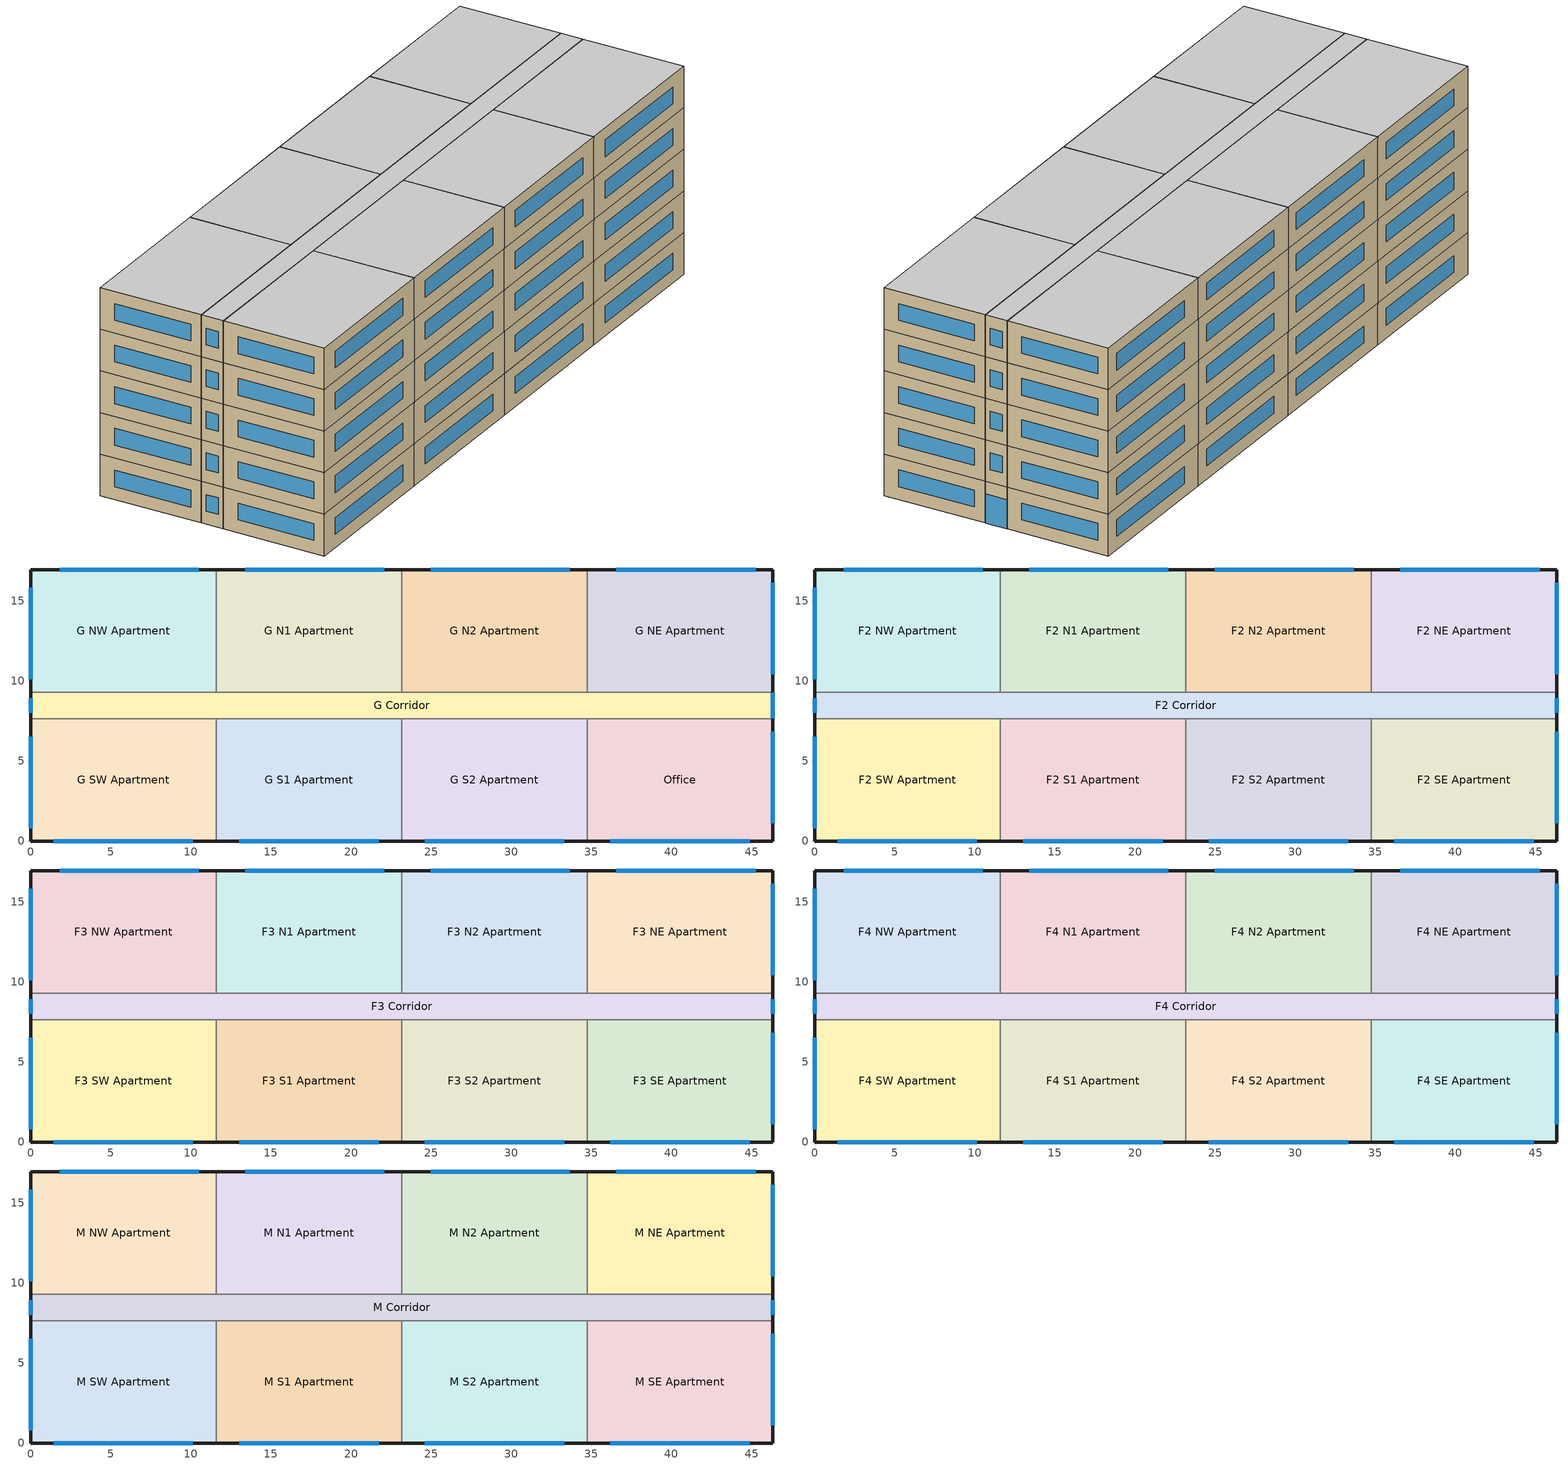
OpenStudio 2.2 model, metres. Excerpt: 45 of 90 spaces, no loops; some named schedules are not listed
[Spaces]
G S1 Apartment
 floor ground: 23.16,7.62 23.16,0 11.58,0 11.58,7.62 z0
 wall outside: 11.58,0 23.16,0 z0:3.05
 wall to G S2 Apartment: 23.16,0 23.16,7.62 z0:3.05
 wall to G Corridor: 23.16,7.62 11.58,7.62 z0:3.05
 wall to G SW Apartment: 11.58,7.62 11.58,0 z0:3.05
 window: 13.03,0 21.72,0 z0.95:2.17
Office
 floor ground: 46.33,7.62 46.33,0 34.75,0 34.75,7.62 z0
 wall outside: 34.75,0 46.33,0 46.33,7.62 z0:3.05
 wall to G S2 Apartment: 34.75,7.62 34.75,0 z0:3.05
 wall to G Corridor: 46.33,7.62 34.75,7.62 z0:3.05
 window: 36.19,0 44.88,0 / 46.33,1.1 46.33,6.81 z0.95:2.17
G S2 Apartment
 floor ground: 34.75,7.62 34.75,0 23.16,0 23.16,7.62 z0
 wall outside: 23.16,0 34.75,0 z0:3.05
 wall to G Corridor: 34.75,7.62 23.16,7.62 z0:3.05
 window: 24.61,0 33.3,0 z0.95:2.17
G Corridor
 floor ground: 46.33,9.3 46.33,7.62 0,7.62 0,9.3 z0
 wall outside: 46.33,7.62 46.33,9.3 / 0,9.3 0,7.62 z0:3.05
 wall to G NW Apartment: 11.58,9.3 0,9.3 z0:3.05
 wall to G NE Apartment: 46.33,9.3 34.75,9.3 z0:3.05
 wall to G N1 Apartment: 23.16,9.3 11.58,9.3 z0:3.05
 wall to G SW Apartment: 0,7.62 11.58,7.62 z0:3.05
 wall to G N2 Apartment: 34.75,9.3 23.16,9.3 z0:3.05
 window: 46.33,7.67 46.33,9.25 z0:2.13; 0,8.91 0,8 z0.95:2.17
G NW Apartment
 floor ground: 11.58,16.92 11.58,9.3 0,9.3 0,16.92 z0
 wall outside: 11.58,16.92 0,16.92 0,9.3 z0:3.05
 wall to G N1 Apartment: 11.58,9.3 11.58,16.92 z0:3.05
 window: 0,15.8 0,10.08 / 10.5,16.92 1.81,16.92 z0.95:2.17
G N1 Apartment
 floor ground: 23.16,16.92 23.16,9.3 11.58,9.3 11.58,16.92 z0
 wall outside: 23.16,16.92 11.58,16.92 z0:3.05
 wall to G N2 Apartment: 23.16,9.3 23.16,16.92 z0:3.05
 window: 22.08,16.92 13.4,16.92 z0.95:2.17
G N2 Apartment
 floor ground: 34.75,16.92 34.75,9.3 23.16,9.3 23.16,16.92 z0
 wall outside: 34.75,16.92 23.16,16.92 z0:3.05
 wall to G NE Apartment: 34.75,9.3 34.75,16.92 z0:3.05
 window: 33.66,16.92 24.98,16.92 z0.95:2.17
G NE Apartment
 floor ground: 46.33,16.92 46.33,9.3 34.75,9.3 34.75,16.92 z0
 wall outside: 46.33,9.3 46.33,16.92 34.75,16.92 z0:3.05
 window: 46.33,10.4 46.33,16.11 / 45.25,16.92 36.56,16.92 z0.95:2.17
G SW Apartment
 floor ground: 11.58,7.62 11.58,0 0,0 0,7.62 z0
 wall outside: 0,7.62 0,0 11.58,0 z0:3.05
 window: 0,6.5 0,0.79 / 1.45,0 10.13,0 z0.95:2.17
F2 N1 Apartment
 floor to G N1 Apartment: 23.16,16.92 23.16,9.3 11.58,9.3 11.58,16.92 z3.05
 wall outside: 23.16,16.92 11.58,16.92 z3.05:6.1
 wall to F2 Corridor: 11.58,9.3 23.16,9.3 z3.05:6.1
 wall to F2 N2 Apartment: 23.16,9.3 23.16,16.92 z3.05:6.1
 wall to F2 NW Apartment: 11.58,16.92 11.58,9.3 z3.05:6.1
 window: 22.08,16.92 13.4,16.92 z4:5.22
F2 Corridor
 floor to G Corridor: 46.33,9.3 46.33,7.62 0,7.62 0,9.3 z3.05
 wall outside: 0,9.3 0,7.62 / 46.33,7.62 46.33,9.3 z3.05:6.1
 wall to F2 SE Apartment: 34.75,7.62 46.33,7.62 z3.05:6.1
 wall to F2 SW Apartment: 0,7.62 11.58,7.62 z3.05:6.1
 wall to F2 N2 Apartment: 34.75,9.3 23.16,9.3 z3.05:6.1
 wall to F2 S1 Apartment: 11.58,7.62 23.16,7.62 z3.05:6.1
 wall to F2 S2 Apartment: 23.16,7.62 34.75,7.62 z3.05:6.1
 wall to F2 NE Apartment: 46.33,9.3 34.75,9.3 z3.05:6.1
 wall to F2 NW Apartment: 11.58,9.3 0,9.3 z3.05:6.1
 window: 0,8.91 0,8 / 46.33,8 46.33,8.91 z4:5.22
F2 S1 Apartment
 floor to G S1 Apartment: 23.16,7.62 23.16,0 11.58,0 11.58,7.62 z3.05
 wall outside: 11.58,0 23.16,0 z3.05:6.1
 wall to F2 S2 Apartment: 23.16,0 23.16,7.62 z3.05:6.1
 wall to F2 SW Apartment: 11.58,7.62 11.58,0 z3.05:6.1
 window: 13.03,0 21.72,0 z4:5.22
F2 NE Apartment
 floor to G NE Apartment: 46.33,16.92 46.33,9.3 34.75,9.3 34.75,16.92 z3.05
 wall outside: 46.33,9.3 46.33,16.92 34.75,16.92 z3.05:6.1
 wall to F2 N2 Apartment: 34.75,16.92 34.75,9.3 z3.05:6.1
 window: 45.25,16.92 36.56,16.92 / 46.33,10.4 46.33,16.11 z4:5.22
F2 SW Apartment
 floor to G SW Apartment: 11.58,7.62 11.58,0 0,0 0,7.62 z3.05
 wall outside: 0,7.62 0,0 11.58,0 z3.05:6.1
 window: 1.45,0 10.13,0 / 0,6.5 0,0.79 z4:5.22
F2 NW Apartment
 floor to G NW Apartment: 11.58,16.92 11.58,9.3 0,9.3 0,16.92 z3.05
 wall outside: 11.58,16.92 0,16.92 0,9.3 z3.05:6.1
 window: 10.5,16.92 1.81,16.92 / 0,15.8 0,10.08 z4:5.22
F2 SE Apartment
 floor to Office: 46.33,7.62 46.33,0 34.75,0 34.75,7.62 z3.05
 wall outside: 34.75,0 46.33,0 46.33,7.62 z3.05:6.1
 wall to F2 S2 Apartment: 34.75,7.62 34.75,0 z3.05:6.1
 window: 46.33,1.1 46.33,6.81 / 36.19,0 44.88,0 z4:5.22
F2 N2 Apartment
 floor to G N2 Apartment: 34.75,16.92 34.75,9.3 23.16,9.3 23.16,16.92 z3.05
 wall outside: 34.75,16.92 23.16,16.92 z3.05:6.1
 window: 33.66,16.92 24.98,16.92 z4:5.22
F2 S2 Apartment
 floor to G S2 Apartment: 34.75,7.62 34.75,0 23.16,0 23.16,7.62 z3.05
 wall outside: 23.16,0 34.75,0 z3.05:6.1
 window: 24.61,0 33.3,0 z4:5.22
F3 NE Apartment
 floor to F2 NE Apartment: 46.33,16.92 46.33,9.3 34.75,9.3 34.75,16.92 z6.1
 wall outside: 46.33,9.3 46.33,16.92 34.75,16.92 z6.1:9.14
 wall to F3 N2 Apartment: 34.75,16.92 34.75,9.3 z6.1:9.14
 wall to F3 Corridor: 34.75,9.3 46.33,9.3 z6.1:9.14
 window: 46.33,10.4 46.33,16.11 / 45.25,16.92 36.56,16.92 z7.05:8.27
F3 SE Apartment
 floor to F2 SE Apartment: 46.33,7.62 46.33,0 34.75,0 34.75,7.62 z6.1
 wall outside: 34.75,0 46.33,0 46.33,7.62 z6.1:9.14
 wall to F3 Corridor: 46.33,7.62 34.75,7.62 z6.1:9.14
 wall to F3 S2 Apartment: 34.75,7.62 34.75,0 z6.1:9.14
 window: 36.19,0 44.88,0 / 46.33,1.1 46.33,6.81 z7.05:8.27
F3 N2 Apartment
 floor to F2 N2 Apartment: 34.75,16.92 34.75,9.3 23.16,9.3 23.16,16.92 z6.1
 wall outside: 34.75,16.92 23.16,16.92 z6.1:9.14
 wall to F3 Corridor: 23.16,9.3 34.75,9.3 z6.1:9.14
 wall to F3 N1 Apartment: 23.16,16.92 23.16,9.3 z6.1:9.14
 window: 33.66,16.92 24.98,16.92 z7.05:8.27
F3 NW Apartment
 floor to F2 NW Apartment: 11.58,16.92 11.58,9.3 0,9.3 0,16.92 z6.1
 wall outside: 11.58,16.92 0,16.92 0,9.3 z6.1:9.14
 wall to F3 N1 Apartment: 11.58,9.3 11.58,16.92 z6.1:9.14
 wall to F3 Corridor: 0,9.3 11.58,9.3 z6.1:9.14
 window: 0,15.8 0,10.08 / 10.5,16.92 1.81,16.92 z7.05:8.27
F3 Corridor
 floor to F2 Corridor: 46.33,9.3 46.33,7.62 0,7.62 0,9.3 z6.1
 wall outside: 0,9.3 0,7.62 / 46.33,7.62 46.33,9.3 z6.1:9.14
 wall to F3 S2 Apartment: 23.16,7.62 34.75,7.62 z6.1:9.14
 wall to F3 N1 Apartment: 23.16,9.3 11.58,9.3 z6.1:9.14
 wall to F3 S1 Apartment: 11.58,7.62 23.16,7.62 z6.1:9.14
 wall to F3 SW Apartment: 0,7.62 11.58,7.62 z6.1:9.14
 window: 0,8.91 0,8 / 46.33,8 46.33,8.91 z7.05:8.27
F3 SW Apartment
 floor to F2 SW Apartment: 11.58,7.62 11.58,0 0,0 0,7.62 z6.1
 wall outside: 0,7.62 0,0 11.58,0 z6.1:9.14
 wall to F3 S1 Apartment: 11.58,0 11.58,7.62 z6.1:9.14
 window: 0,6.5 0,0.79 / 1.45,0 10.13,0 z7.05:8.27
F3 N1 Apartment
 floor to F2 N1 Apartment: 23.16,16.92 23.16,9.3 11.58,9.3 11.58,16.92 z6.1
 wall outside: 23.16,16.92 11.58,16.92 z6.1:9.14
 window: 22.08,16.92 13.4,16.92 z7.05:8.27
F3 S2 Apartment
 floor to F2 S2 Apartment: 34.75,7.62 34.75,0 23.16,0 23.16,7.62 z6.1
 wall outside: 23.16,0 34.75,0 z6.1:9.14
 wall to F3 S1 Apartment: 23.16,7.62 23.16,0 z6.1:9.14
 window: 24.61,0 33.3,0 z7.05:8.27
F3 S1 Apartment
 floor to F2 S1 Apartment: 23.16,7.62 23.16,0 11.58,0 11.58,7.62 z6.1
 wall outside: 11.58,0 23.16,0 z6.1:9.14
 window: 13.03,0 21.72,0 z7.05:8.27
F4 NE Apartment
 floor to F3 NE Apartment: 46.33,16.92 46.33,9.3 34.75,9.3 34.75,16.92 z9.14
 wall outside: 46.33,9.3 46.33,16.92 34.75,16.92 z9.14:12.19
 wall to F4 Corridor: 34.75,9.3 46.33,9.3 z9.14:12.19
 wall to F4 N2 Apartment: 34.75,16.92 34.75,9.3 z9.14:12.19
 window: 45.25,16.92 36.56,16.92 / 46.33,10.4 46.33,16.11 z10.1:11.32
F4 S2 Apartment
 floor to F3 S2 Apartment: 34.75,7.62 34.75,0 23.16,0 23.16,7.62 z9.14
 wall outside: 23.16,0 34.75,0 z9.14:12.19
 wall to F4 S1 Apartment: 23.16,7.62 23.16,0 z9.14:12.19
 wall to F4 Corridor: 34.75,7.62 23.16,7.62 z9.14:12.19
 wall to F4 SE Apartment: 34.75,0 34.75,7.62 z9.14:12.19
 window: 24.61,0 33.3,0 z10.1:11.32
F4 N2 Apartment
 floor to F3 N2 Apartment: 34.75,16.92 34.75,9.3 23.16,9.3 23.16,16.92 z9.14
 wall outside: 34.75,16.92 23.16,16.92 z9.14:12.19
 wall to F4 Corridor: 23.16,9.3 34.75,9.3 z9.14:12.19
 wall to F4 N1 Apartment: 23.16,16.92 23.16,9.3 z9.14:12.19
 window: 33.66,16.92 24.98,16.92 z10.1:11.32
F4 NW Apartment
 floor to F3 NW Apartment: 11.58,16.92 11.58,9.3 0,9.3 0,16.92 z9.14
 wall outside: 11.58,16.92 0,16.92 0,9.3 z9.14:12.19
 wall to F4 N1 Apartment: 11.58,9.3 11.58,16.92 z9.14:12.19
 wall to F4 Corridor: 0,9.3 11.58,9.3 z9.14:12.19
 window: 0,15.8 0,10.08 / 10.5,16.92 1.81,16.92 z10.1:11.32
F4 N1 Apartment
 floor to F3 N1 Apartment: 23.16,16.92 23.16,9.3 11.58,9.3 11.58,16.92 z9.14
 wall outside: 23.16,16.92 11.58,16.92 z9.14:12.19
 wall to F4 Corridor: 11.58,9.3 23.16,9.3 z9.14:12.19
 window: 22.08,16.92 13.4,16.92 z10.1:11.32
F4 Corridor
 floor to F3 Corridor: 46.33,9.3 46.33,7.62 0,7.62 0,9.3 z9.14
 wall outside: 0,9.3 0,7.62 / 46.33,7.62 46.33,9.3 z9.14:12.19
 wall to F4 SW Apartment: 0,7.62 11.58,7.62 z9.14:12.19
 wall to F4 S1 Apartment: 11.58,7.62 23.16,7.62 z9.14:12.19
 wall to F4 SE Apartment: 34.75,7.62 46.33,7.62 z9.14:12.19
 window: 0,8.91 0,8 / 46.33,8 46.33,8.91 z10.1:11.32
F4 SW Apartment
 floor to F3 SW Apartment: 11.58,7.62 11.58,0 0,0 0,7.62 z9.14
 wall outside: 0,7.62 0,0 11.58,0 z9.14:12.19
 wall to F4 S1 Apartment: 11.58,0 11.58,7.62 z9.14:12.19
 window: 1.45,0 10.13,0 / 0,6.5 0,0.79 z10.1:11.32
F4 SE Apartment
 floor to F3 SE Apartment: 46.33,7.62 46.33,0 34.75,0 34.75,7.62 z9.14
 wall outside: 34.75,0 46.33,0 46.33,7.62 z9.14:12.19
 window: 36.19,0 44.88,0 / 46.33,1.1 46.33,6.81 z10.1:11.32
F4 S1 Apartment
 floor to F3 S1 Apartment: 23.16,7.62 23.16,0 11.58,0 11.58,7.62 z9.14
 wall outside: 11.58,0 23.16,0 z9.14:12.19
 window: 13.03,0 21.72,0 z10.1:11.32
M S1 Apartment
 floor to F4 S1 Apartment: 23.16,7.62 23.16,0 11.58,0 11.58,7.62 z12.19
 wall outside: 11.58,0 23.16,0 z12.19:15.24
 wall to M Corridor: 23.16,7.62 11.58,7.62 z12.19:15.24
 wall to M S2 Apartment: 23.16,0 23.16,7.62 z12.19:15.24
 wall to M SW Apartment: 11.58,7.62 11.58,0 z12.19:15.24
 window: 13.03,0 21.72,0 z13.15:14.36
 ceiling to F6 S1 Apartment: 23.16,0 23.16,7.62 11.58,7.62 11.58,0 z15.24
M Corridor
 floor to F4 Corridor: 46.33,9.3 46.33,7.62 0,7.62 0,9.3 z12.19
 wall outside: 46.33,7.62 46.33,9.3 / 0,9.3 0,7.62 z12.19:15.24
 wall to M SE Apartment: 34.75,7.62 46.33,7.62 z12.19:15.24
 wall to M NW Apartment: 11.58,9.3 0,9.3 z12.19:15.24
 wall to M SW Apartment: 0,7.62 11.58,7.62 z12.19:15.24
 wall to M N2 Apartment: 34.75,9.3 23.16,9.3 z12.19:15.24
 wall to M N1 Apartment: 23.16,9.3 11.58,9.3 z12.19:15.24
 wall to M NE Apartment: 46.33,9.3 34.75,9.3 z12.19:15.24
 wall to M S2 Apartment: 23.16,7.62 34.75,7.62 z12.19:15.24
 window: 46.33,8 46.33,8.91 / 0,8.91 0,8 z13.15:14.36
 ceiling to F6 Corridor: 46.33,7.62 46.33,9.3 0,9.3 0,7.62 z15.24
M NW Apartment
 floor to F4 NW Apartment: 11.58,16.92 11.58,9.3 0,9.3 0,16.92 z12.19
 wall outside: 11.58,16.92 0,16.92 0,9.3 z12.19:15.24
 wall to M N1 Apartment: 11.58,9.3 11.58,16.92 z12.19:15.24
 window: 0,15.8 0,10.08 / 10.5,16.92 1.81,16.92 z13.15:14.36
 ceiling to F6 NW Apartment: 11.58,9.3 11.58,16.92 0,16.92 0,9.3 z15.24
M N2 Apartment
 floor to F4 N2 Apartment: 34.75,16.92 34.75,9.3 23.16,9.3 23.16,16.92 z12.19
 wall outside: 34.75,16.92 23.16,16.92 z12.19:15.24
 wall to M NE Apartment: 34.75,9.3 34.75,16.92 z12.19:15.24
 wall to M N1 Apartment: 23.16,16.92 23.16,9.3 z12.19:15.24
 window: 33.66,16.92 24.98,16.92 z13.15:14.36
 ceiling to F6 N2 Apartment: 34.75,9.3 34.75,16.92 23.16,16.92 23.16,9.3 z15.24
M SW Apartment
 floor to F4 SW Apartment: 11.58,7.62 11.58,0 0,0 0,7.62 z12.19
 wall outside: 0,7.62 0,0 11.58,0 z12.19:15.24
 window: 1.45,0 10.13,0 / 0,6.5 0,0.79 z13.15:14.36
 ceiling to F6 SW Apartment: 11.58,0 11.58,7.62 0,7.62 0,0 z15.24
M SE Apartment
 floor to F4 SE Apartment: 46.33,7.62 46.33,0 34.75,0 34.75,7.62 z12.19
 wall outside: 34.75,0 46.33,0 46.33,7.62 z12.19:15.24
 wall to M S2 Apartment: 34.75,7.62 34.75,0 z12.19:15.24
 window: 36.19,0 44.88,0 / 46.33,1.1 46.33,6.81 z13.15:14.36
 ceiling to F6 SE Apartment: 46.33,0 46.33,7.62 34.75,7.62 34.75,0 z15.24
M N1 Apartment
 floor to F4 N1 Apartment: 23.16,16.92 23.16,9.3 11.58,9.3 11.58,16.92 z12.19
 wall outside: 23.16,16.92 11.58,16.92 z12.19:15.24
 window: 22.08,16.92 13.4,16.92 z13.15:14.36
 ceiling to F6 N1 Apartment: 23.16,9.3 23.16,16.92 11.58,16.92 11.58,9.3 z15.24
M NE Apartment
 floor to F4 NE Apartment: 46.33,16.92 46.33,9.3 34.75,9.3 34.75,16.92 z12.19
 wall outside: 46.33,9.3 46.33,16.92 34.75,16.92 z12.19:15.24
 window: 45.25,16.92 36.56,16.92 / 46.33,10.4 46.33,16.11 z13.15:14.36
 ceiling to F6 NE Apartment: 46.33,9.3 46.33,16.92 34.75,16.92 34.75,9.3 z15.24
M S2 Apartment
 floor to F4 S2 Apartment: 34.75,7.62 34.75,0 23.16,0 23.16,7.62 z12.19
 wall outside: 23.16,0 34.75,0 z12.19:15.24
 window: 24.61,0 33.3,0 z13.15:14.36
 ceiling to F6 S2 Apartment: 34.75,0 34.75,7.62 23.16,7.62 23.16,0 z15.24
[Site]
Toronto Int'l_ON_CAN: Latitude {deg}=43.67; Longitude {deg}=-79.63; Time Zone {hr}=-5; Elevation {m}=173; Terrain=City
[Building]
-HighriseApartment-NECB HDD Method-CAN_ON_Toronto.716240_CWEC.epw created: 2017-11-09 21:57:14 +0000: North Axis {deg}=0; Default Construction Set=NECB 2011 - HighApt - WholeBuilding - NECB HDD Method at hdd = 3956.0; Standards Number of Stories=10; Standards Number of Above Ground Stories=0; Standards Building Type=HighriseApartment
[Site:WaterMainsTemperature]
Calculation Method=Correlation; Annual Average Outdoor Air Temperature {C}=7.35833; Maximum Difference In Monthly Average Outdoor Air Temperatures {deltaC}=26.6
[Site:GroundTemperature:BuildingSurface]
19.527, 19.502, 19.536, 19.598, 20.002, 21.64, 22.225, 22.375, 21.449, 20.121, 19.802, 19.633
[SizingPeriod:DesignDay] Barometric Pressure {Pa}=99264; Sky Clearness=0; Rain Indicator=0; Snow Indicator=0; Day of Month=21; Daylight Saving Time Indicator=0; Humidity Indicating Type=Wetbulb; Dry-Bulb Temperature Range Modifier Type=DefaultMultipliers
Name | Maximum Dry-Bulb Temperature {C} | Daily Dry-Bulb Temperature Range {deltaC} | Humidity Indicating Conditions at Maximum Dry-Bulb | Wind Speed {m/s} | Wind Direction {deg} | Month | Day Type | Solar Model Indicator | ASHRAE Taub | ASHRAE Taud
Toronto Int'l Ann Clg .4% Condns DB=>MWB | 31.2 | 10.2 | 22.2 | 5.8 | 270 | 7 | SummerDesignDay | ASHRAETau | 0.473 | 1.952
Toronto Int'l Ann Htg 99.6% Condns DB | -18.8 | 0 | -18.8 | 4.3 | 340 | 1 | WinterDesignDay | ASHRAEClearSky
[Material:NoMass] Thermal Absorptance=0.9; Solar Absorptance=0.7
Name | Roughness | Thermal Resistance {m2-K/W} | Visible Absorptance
CP02 CARPET PAD | VeryRough | 0.21648 | 0.8
Typical Insulation R-13.06 1 | Smooth | 5.20402 | 0.7
Typical Carpet Pad 1 | Smooth | 0.21648 | 0.8
Typical Insulation R-10.11 1 | Smooth | 3.32618 | 0.7
Typical Insulation R-19.63 1 | Smooth | 5.46446 | 0.7
Typical Carpet Pad 2 | Smooth | 1.25503 | 0.8
Typical Carpet Pad 3 | Smooth | 2.57255 | 0.8
Typical Insulation R-0.58 1 | Smooth | 0.454528 | 0.7
Typical Insulation R-1.15 1 | Smooth | 0.454545 | 0.7
[Material]
Name | Roughness | Thickness {m} | Conductivity {W/m-K} | Density {kg/m3} | Specific Heat {J/kg-K} | Thermal Absorptance | Solar Absorptance | Visible Absorptance
100mm Normalweight concrete floor | MediumSmooth | 0.1016 | 2.31 | 2322 | 832
G01 13mm gypsum board | Smooth | 0.0127 | 0.16 | 800 | 1090 | 0.9 | 0.7 | 0.5
G05 25mm wood | MediumSmooth | 0.0254 | 0.15 | 608 | 1630 | 0.9 | 0.5 | 0.5
4 in. Normalweight Concrete Floor 1 | MediumRough | 0.1016 | 2.31 | 2322 | 832 | 0.9 | 0.7 | 0.7
1IN Stucco 1 | Smooth | 0.0253 | 0.6918 | 1858 | 837 | 0.9 | 0.7 | 0.92
8IN CONCRETE HW RefBldg 1 | Rough | 0.2032 | 1.311 | 2240 | 836.8 | 0.9 | 0.7 | 0.7
1/2IN Gypsum 1 | Smooth | 0.0127 | 0.16 | 784.9 | 830 | 0.9 | 0.4 | 0.4
Metal Roof Surface 1; F08 Metal surface 1 | Smooth | 0.0008 | 45.28 | 7824 | 500 | 0.9 | 0.7 | 0.7
6 in. Normalweight Concrete Floor 1; 6 in. Normalweight Concrete Floor 2 | MediumRough | 0.1524 | 2.31 | 2322 | 832 | 0.9 | 0.7 | 0.7
[Construction]
Typical Interior Floor: 100mm Normalweight concrete floor, CP02 CARPET PAD
Typical Interior Wall: G01 13mm gypsum board, G01 13mm gypsum board
Typical Interior Ceiling: CP02 CARPET PAD, 100mm Normalweight concrete floor
Typical Interior Window: Clear 3mm
Typical Interior Door; Typical Interior Partition: G05 25mm wood
Customized opaque construction Typical Insulated Exterior Mass Floor R-15.63 to conductance of 0.183: Typical Insulation R-13.06 1, 4 in. Normalweight Concrete Floor 1, Typical Carpet Pad 1
Customized opaque construction Typical Insulated Exterior Mass Wall R-12.5 to conductance of 0.278: 1IN Stucco 1, 8IN CONCRETE HW RefBldg 1, Typical Insulation R-10.11 1, 1/2IN Gypsum 1
Customized opaque construction Typical Insulated Metal Building Roof R-20.41 to conductance of 0.183: Metal Roof Surface 1, Typical Insulation R-19.63 1
Customized opaque construction Typical Insulated Carpeted 6in Slab Floor to conductance of 0.757: 6 in. Normalweight Concrete Floor 1, Typical Carpet Pad 2
Customized opaque construction Typical Insulated Carpeted 6in Slab Floor to conductance of 0.379: 6 in. Normalweight Concrete Floor 2, Typical Carpet Pad 3
Customized Fenestration: cond=0.220 tvis=0.220 tsol=0.232: Customized Fenestration:: cond=0.220 tvis=0.220 tsol=0.232
Customized opaque construction Typical Insulated Metal Door R-1.43 to conductance of 2.2: F08 Metal surface 1, Typical Insulation R-0.58 1
Customized Fenestration: cond=0.220 tvis=0.441 tsol=0.279: Customized Fenestration:: cond=0.220 tvis=0.441 tsol=0.279
Customized opaque construction Typical Overhead Door R-2.0 to conductance of 2.2: Typical Insulation R-1.15 1
Customized Fenestration: cond=0.220 tvis=0.294 tsol=0.332: Customized Fenestration:: cond=0.220 tvis=0.294 tsol=0.332
Customized Fenestration: cond=0.220 tvis=0.898 tsol=0.837: Customized Fenestration:: cond=0.220 tvis=0.898 tsol=0.837
[DefaultConstructionSet]
NECB 2011 - HighApt - WholeBuilding - NECB HDD Method at hdd = 3956.0: Default Exterior Surface Constructions=NECB 2011 - HighApt - WholeBuilding - NECB HDD Method at hdd = 3956.0; Default Interior Surface Constructions=Default Surface Constructions 2; Default Ground Contact Surface Constructions=NECB 2011 - HighApt - WholeBuilding - NECB HDD Method at hdd = 3956.0 1; Default Exterior SubSurface Constructions=NECB 2011 - HighApt - WholeBuilding - NECB HDD Method at hdd = 3956.0; Default Interior SubSurface Constructions=Default Sub Surface Constructions 2; Interior Partition Construction=Typical Interior Partition
[DefaultSurfaceConstructions]
Name | Floor Construction | Wall Construction | Roof Ceiling Construction
Default Surface Constructions 2 | Typical Interior Floor | Typical Interior Wall | Typical Interior Ceiling
NECB 2011 - HighApt - WholeBuilding - NECB HDD Method at hdd = 3956.0 | Customized opaque construction Typical Insulated Exterior Mass Floor R-15.63 to conductance of 0.183 | Customized opaque construction Typical Insulated Exterior Mass Wall R-12.5 to conductance of 0.278 | Customized opaque construction Typical Insulated Metal Building Roof R-20.41 to conductance of 0.183
NECB 2011 - HighApt - WholeBuilding - NECB HDD Method at hdd = 3956.0 1 | Customized opaque construction Typical Insulated Carpeted 6in Slab Floor to conductance of 0.757 | Customized opaque construction Typical Insulated Carpeted 6in Slab Floor to conductance of 0.379 | Customized opaque construction Typical Insulated Carpeted 6in Slab Floor to conductance of 0.379
[DefaultSubSurfaceConstructions]
Name | Fixed Window Construction | Operable Window Construction | Door Construction | Glass Door Construction | Overhead Door Construction | Skylight Construction | Tubular Daylight Dome Construction | Tubular Daylight Diffuser Construction
Default Sub Surface Constructions 2 | Typical Interior Window | Typical Interior Window | Typical Interior Door
NECB 2011 - HighApt - WholeBuilding - NECB HDD Method at hdd = 3956.0 | Customized Fenestration: cond=0.220 tvis=0.220 tsol=0.232 | Customized Fenestration: cond=0.220 tvis=0.220 tsol=0.232 | Customized opaque construction Typical Insulated Metal Door R-1.43 to conductance of 2.2 | Customized Fenestration: cond=0.220 tvis=0.441 tsol=0.279 | Customized opaque construction Typical Overhead Door R-2.0 to conductance of 2.2 | Customized Fenestration: cond=0.220 tvis=0.294 tsol=0.332 | Customized Fenestration: cond=0.220 tvis=0.898 tsol=0.837 | Customized Fenestration: cond=0.220 tvis=0.898 tsol=0.837
[WindowMaterial:Glazing]
Clear 3mm: Optical Data Type=SpectralAverage; Thickness {m}=0.003; Solar Transmittance at Normal Incidence=0.837; Front Side Solar Reflectance at Normal Incidence=0.075; Back Side Solar Reflectance at Normal Incidence=0.075; Visible Transmittance at Normal Incidence=0.898; Front Side Visible Reflectance at Normal Incidence=0.081; Back Side Visible Reflectance at Normal Incidence=0.081; Infrared Transmittance at Normal Incidence=0; Front Side Infrared Hemispherical Emissivity=0.84; Back Side Infrared Hemispherical Emissivity=0.84; Conductivity {W/m-K}=0.9; Dirt Correction Factor for Solar and Visible Transmittance=1; Solar Diffusing=No
[WindowMaterial:SimpleGlazingSystem] U-Factor {W/m2-K}=2.2; Solar Heat Gain Coefficient=0.6; Visible Transmittance=0.21
Customized Fenestration:: cond=0.220 tvis=0.220 tsol=0.232; Customized Fenestration:: cond=0.220 tvis=0.441 tsol=0.279; Customized Fenestration:: cond=0.220 tvis=0.294 tsol=0.332; Customized Fenestration:: cond=0.220 tvis=0.898 tsol=0.837
[Space] Part of Total Floor Area=Yes
Name | Space Type | Building Story | Thermal Zone
F2 NE Apartment | Space Function Dwelling Unit(s) | Building Story 2 | Sp-F2 NE Apartment Sys-1 Flr-3 Sch-G HPlcmt-north ZN
F4 N1 Apartment | Space Function Dwelling Unit(s) | Building Story 4 | Sp-F4 N1 Apartment Sys-1 Flr-5 Sch-G HPlcmt-north ZN
F2 N1 Apartment | Space Function Dwelling Unit(s) | Building Story 2 | Sp-F2 N1 Apartment Sys-1 Flr-3 Sch-G HPlcmt-north ZN
F2 Corridor | Space Function Corr. < 2.4m wide-sch-G | Building Story 2 | Sp-F2 Corridor Sys-1 Flr-3 Sch-G HPlcmt-east ZN
F2 S1 Apartment | Space Function Dwelling Unit(s) | Building Story 2 | Sp-F2 S1 Apartment Sys-1 Flr-3 Sch-G HPlcmt-south ZN
F4 S2 Apartment | Space Function Dwelling Unit(s) | Building Story 4 | Sp-F4 S2 Apartment Sys-1 Flr-5 Sch-G HPlcmt-south ZN
F3 SE Apartment | Space Function Dwelling Unit(s) | Building Story 3 | Sp-F3 SE Apartment Sys-1 Flr-4 Sch-G HPlcmt-south ZN
M NE Apartment | Space Function Dwelling Unit(s) | Building Story 5 | Sp-M NE Apartment Sys-1 Flr-6 Sch-G HPlcmt-north ZN
F3 NW Apartment | Space Function Dwelling Unit(s) | Building Story 3 | Sp-F3 NW Apartment Sys-1 Flr-4 Sch-G HPlcmt-north ZN
F4 S1 Apartment | Space Function Dwelling Unit(s) | Building Story 4 | Sp-F4 S1 Apartment Sys-1 Flr-5 Sch-G HPlcmt-south ZN
M S1 Apartment | Space Function Dwelling Unit(s) | Building Story 5 | Sp-M S1 Apartment Sys-1 Flr-6 Sch-G HPlcmt-south ZN
M Corridor | Space Function Corr. < 2.4m wide-sch-G | Building Story 5 | Sp-M Corridor Sys-1 Flr-6 Sch-G HPlcmt-east ZN
F4 NE Apartment | Space Function Dwelling Unit(s) | Building Story 4 | Sp-F4 NE Apartment Sys-1 Flr-5 Sch-G HPlcmt-north ZN
F3 N1 Apartment | Space Function Dwelling Unit(s) | Building Story 3 | Sp-F3 N1 Apartment Sys-1 Flr-4 Sch-G HPlcmt-north ZN
F4 SW Apartment | Space Function Dwelling Unit(s) | Building Story 4 | Sp-F4 SW Apartment Sys-1 Flr-5 Sch-G HPlcmt-south ZN
F2 SW Apartment | Space Function Dwelling Unit(s) | Building Story 2 | Sp-F2 SW Apartment Sys-1 Flr-3 Sch-G HPlcmt-south ZN
G S1 Apartment | Space Function Dwelling Unit(s) | Building Story 1 | Sp-G S1 Apartment Sys-1 Flr-1 Sch-G HPlcmt-south ZN
Office | Space Function Office - enclosed | Building Story 1 | Sp-Office Sys-3 Flr-1 Sch-A HPlcmt-south ZN
G N2 Apartment | Space Function Dwelling Unit(s) | Building Story 1 | Sp-G N2 Apartment Sys-1 Flr-1 Sch-G HPlcmt-north ZN
F3 NE Apartment | Space Function Dwelling Unit(s) | Building Story 3 | Sp-F3 NE Apartment Sys-1 Flr-4 Sch-G HPlcmt-north ZN
G S2 Apartment | Space Function Dwelling Unit(s) | Building Story 1 | Sp-G S2 Apartment Sys-1 Flr-1 Sch-G HPlcmt-south ZN
M SW Apartment | Space Function Dwelling Unit(s) | Building Story 5 | Sp-M SW Apartment Sys-1 Flr-6 Sch-G HPlcmt-south ZN
F4 N2 Apartment | Space Function Dwelling Unit(s) | Building Story 4 | Sp-F4 N2 Apartment Sys-1 Flr-5 Sch-G HPlcmt-north ZN
M NW Apartment | Space Function Dwelling Unit(s) | Building Story 5 | Sp-M NW Apartment Sys-1 Flr-6 Sch-G HPlcmt-north ZN
M N2 Apartment | Space Function Dwelling Unit(s) | Building Story 5 | Sp-M N2 Apartment Sys-1 Flr-6 Sch-G HPlcmt-north ZN
F4 NW Apartment | Space Function Dwelling Unit(s) | Building Story 4 | Sp-F4 NW Apartment Sys-1 Flr-5 Sch-G HPlcmt-north ZN
G Corridor | Space Function Corr. < 2.4m wide-sch-G | Building Story 1 | Sp-G Corridor Sys-1 Flr-1 Sch-G HPlcmt-east ZN
F4 Corridor | Space Function Corr. < 2.4m wide-sch-G | Building Story 4 | Sp-F4 Corridor Sys-1 Flr-5 Sch-G HPlcmt-east ZN
F3 S1 Apartment | Space Function Dwelling Unit(s) | Building Story 3 | Sp-F3 S1 Apartment Sys-1 Flr-4 Sch-G HPlcmt-south ZN
G NW Apartment | Space Function Dwelling Unit(s) | Building Story 1 | Sp-G NW Apartment Sys-1 Flr-1 Sch-G HPlcmt-north ZN
G N1 Apartment | Space Function Dwelling Unit(s) | Building Story 1 | Sp-G N1 Apartment Sys-1 Flr-1 Sch-G HPlcmt-north ZN
F3 N2 Apartment | Space Function Dwelling Unit(s) | Building Story 3 | Sp-F3 N2 Apartment Sys-1 Flr-4 Sch-G HPlcmt-north ZN
F2 NW Apartment | Space Function Dwelling Unit(s) | Building Story 2 | Sp-F2 NW Apartment Sys-1 Flr-3 Sch-G HPlcmt-north ZN
F2 S2 Apartment | Space Function Dwelling Unit(s) | Building Story 2 | Sp-F2 S2 Apartment Sys-1 Flr-3 Sch-G HPlcmt-south ZN
F2 SE Apartment | Space Function Dwelling Unit(s) | Building Story 2 | Sp-F2 SE Apartment Sys-1 Flr-3 Sch-G HPlcmt-south ZN
F3 S2 Apartment | Space Function Dwelling Unit(s) | Building Story 3 | Sp-F3 S2 Apartment Sys-1 Flr-4 Sch-G HPlcmt-south ZN
M N1 Apartment | Space Function Dwelling Unit(s) | Building Story 5 | Sp-M N1 Apartment Sys-1 Flr-6 Sch-G HPlcmt-north ZN
G SW Apartment | Space Function Dwelling Unit(s) | Building Story 1 | Sp-G SW Apartment Sys-1 Flr-1 Sch-G HPlcmt-south ZN
F3 Corridor | Space Function Corr. < 2.4m wide-sch-G | Building Story 3 | Sp-F3 Corridor Sys-1 Flr-4 Sch-G HPlcmt-east ZN
F2 N2 Apartment | Space Function Dwelling Unit(s) | Building Story 2 | Sp-F2 N2 Apartment Sys-1 Flr-3 Sch-G HPlcmt-north ZN
M SE Apartment | Space Function Dwelling Unit(s) | Building Story 5 | Sp-M SE Apartment Sys-1 Flr-6 Sch-G HPlcmt-south ZN
G NE Apartment | Space Function Dwelling Unit(s) | Building Story 1 | Sp-G NE Apartment Sys-1 Flr-1 Sch-G HPlcmt-north ZN
F3 SW Apartment | Space Function Dwelling Unit(s) | Building Story 3 | Sp-F3 SW Apartment Sys-1 Flr-4 Sch-G HPlcmt-south ZN
F4 SE Apartment | Space Function Dwelling Unit(s) | Building Story 4 | Sp-F4 SE Apartment Sys-1 Flr-5 Sch-G HPlcmt-south ZN
M S2 Apartment | Space Function Dwelling Unit(s) | Building Story 5 | Sp-M S2 Apartment Sys-1 Flr-6 Sch-G HPlcmt-south ZN
[BuildingStory]
Name | Nominal Z Coordinate {m}
Building Story 1 | 0
Building Story 2 | 3.0478
Building Story 3 | 6.0957
Building Story 4 | 9.1435
Building Story 5 | 12.1914
[SpaceType] Standards Building Type=Space Function
Name | Default Schedule Set | Design Specification Outdoor Air Object | Standards Space Type
Space Function Office - enclosed | Space Function Office - enclosed Schedule Set | Space Function Office - enclosed Ventilation | Office - enclosed
Space Function Corr. < 2.4m wide-sch-G | Space Function Corr. < 2.4m wide-sch-G Schedule Set | Space Function Corr. < 2.4m wide-sch-G Ventilation | Corr. < 2.4m wide-sch-G
Space Function Dwelling Unit(s) | Space Function Dwelling Unit(s) Schedule Set | Space Function Dwelling Unit(s) Ventilation | Dwelling Unit(s)
[People:Definition] Number of People Calculation Method=People/Area; Fraction Radiant=0.3
Name | People per Space Floor Area {person/m2}
Space Function Corr. < 2.4m wide-sch-G People Definition | 0.0100104
Space Function Dwelling Unit(s) People Definition | 0.0166841
Space Function Office - enclosed People Definition | 0.0500522
[People] Work Efficiency Schedule=Work Efficiency Schedule; Clothing Insulation Schedule=Clothing Schedule; Air Velocity Schedule=Air Velocity Schedule
Name | People Definition | Space or SpaceType
Space Function Corr. < 2.4m wide-sch-G People | Space Function Corr. < 2.4m wide-sch-G People Definition | Space Function Corr. < 2.4m wide-sch-G
Space Function Dwelling Unit(s) People | Space Function Dwelling Unit(s) People Definition | Space Function Dwelling Unit(s)
Space Function Office - enclosed People | Space Function Office - enclosed People Definition | Space Function Office - enclosed
[Lights:Definition] Design Level Calculation Method=Watts/Area; Fraction Radiant=0.5; Fraction Visible=0.2
Name | Watts per Space Floor Area {W/m2}
Space Function Corr. < 2.4m wide-sch-G Lights Definition | 8.39993
Space Function Dwelling Unit(s) Lights Definition | 4.99996
Space Function Office - enclosed Lights Definition | 11.8999
[Lights]
Name | Lights Definition | Space or SpaceType
Space Function Corr. < 2.4m wide-sch-G Lights | Space Function Corr. < 2.4m wide-sch-G Lights Definition | Space Function Corr. < 2.4m wide-sch-G
Space Function Dwelling Unit(s) Lights | Space Function Dwelling Unit(s) Lights Definition | Space Function Dwelling Unit(s)
Space Function Office - enclosed Lights | Space Function Office - enclosed Lights Definition | Space Function Office - enclosed
[DesignSpecification:OutdoorAir] Outdoor Air Method=Sum; Outdoor Air Flow per Person {m3/s-person}=0; Outdoor Air Flow Rate {m3/s}=0; Outdoor Air Flow Air Changes per Hour {1/hr}=0
Name | Outdoor Air Flow per Floor Area {m3/s-m2}
Space Function Corr. < 2.4m wide-sch-G Ventilation | 0.0003048
Space Function Dwelling Unit(s) Ventilation | 0.00034544
Space Function Office - enclosed Ventilation | 0.0004318
[DefaultScheduleSet] People Activity Level Schedule=NECB-Activity; Infiltration Schedule=Always On
Name | Number of People Schedule | Lighting Schedule | Electric Equipment Schedule
Space Function Corr. < 2.4m wide-sch-G Schedule Set; Space Function Dwelling Unit(s) Schedule Set | NECB-G-Occupancy | NECB-G-Lighting | NECB-G-Electric-Equipment
Space Function Office - enclosed Schedule Set | NECB-A-Occupancy | NECB-A-Lighting | NECB-A-Electric-Equipment
[ThermostatSetpoint:DualSetpoint]
Name | Heating Setpoint Temperature Schedule | Cooling Setpoint Temperature Schedule
Space Function Dwelling Unit(s) Thermostat 80; Space Function Dwelling Unit(s) Thermostat 81; Space Function Dwelling Unit(s) Thermostat 82; Space Function Dwelling Unit(s) Thermostat 83; Space Function Corr. < 2.4m wide-sch-G Thermostat 11; Space Function Dwelling Unit(s) Thermostat 84; Space Function Dwelling Unit(s) Thermostat 85; Space Function Dwelling Unit(s) Thermostat 86; Space Function Dwelling Unit(s) Thermostat 95; Space Function Dwelling Unit(s) Thermostat 96; Space Function Dwelling Unit(s) Thermostat 97; Space Function Dwelling Unit(s) Thermostat 98; Space Function Corr. < 2.4m wide-sch-G Thermostat 13; Space Function Dwelling Unit(s) Thermostat 99; Space Function Dwelling Unit(s) Thermostat 100; Space Function Dwelling Unit(s) Thermostat 101; Space Function Dwelling Unit(s) Thermostat 102; Space Function Dwelling Unit(s) Thermostat 103; Space Function Dwelling Unit(s) Thermostat 104; Space Function Dwelling Unit(s) Thermostat 105; Space Function Dwelling Unit(s) Thermostat 106; Space Function Corr. < 2.4m wide-sch-G Thermostat 14; Space Function Dwelling Unit(s) Thermostat 107; Space Function Dwelling Unit(s) Thermostat 108; Space Function Dwelling Unit(s) Thermostat 109; Space Function Dwelling Unit(s) Thermostat 110; Space Function Dwelling Unit(s) Thermostat 111; Space Function Dwelling Unit(s) Thermostat 112; Space Function Dwelling Unit(s) Thermostat 113; Space Function Dwelling Unit(s) Thermostat 114; Space Function Corr. < 2.4m wide-sch-G Thermostat 15; Space Function Dwelling Unit(s) Thermostat 115; Space Function Dwelling Unit(s) Thermostat 116; Space Function Dwelling Unit(s) Thermostat 117; Space Function Dwelling Unit(s) Thermostat 118; Space Function Dwelling Unit(s) Thermostat 119; Space Function Dwelling Unit(s) Thermostat 120; Space Function Dwelling Unit(s) Thermostat 121; Space Function Dwelling Unit(s) Thermostat 122; Space Function Corr. < 2.4m wide-sch-G Thermostat 16; Space Function Dwelling Unit(s) Thermostat 123; Space Function Dwelling Unit(s) Thermostat 124; Space Function Dwelling Unit(s) Thermostat 125; Space Function Dwelling Unit(s) Thermostat 126 | NECB-G-Thermostat Setpoint-Heating | NECB-G-Thermostat Setpoint-Cooling
Space Function Office - enclosed Thermostat 2 | NECB-A-Thermostat Setpoint-Heating | NECB-A-Thermostat Setpoint-Cooling
[ElectricEquipment:Definition] Design Level Calculation Method=Watts/Area; Fraction Radiant=0.5
Name | Watts per Space Floor Area {W/m2}
Space Function Dwelling Unit(s) Elec Equip Definition | 4.99996
Space Function Office - enclosed Elec Equip Definition | 7.49994
[ElectricEquipment]
Name | Electric Equipment Definition | Space or SpaceType
Space Function Dwelling Unit(s) Elec Equip | Space Function Dwelling Unit(s) Elec Equip Definition | Space Function Dwelling Unit(s)
Space Function Office - enclosed Elec Equip | Space Function Office - enclosed Elec Equip Definition | Space Function Office - enclosed
[SpaceInfiltration:DesignFlowRate] Schedule=Always On Discrete; Design Flow Rate Calculation Method=Flow/ExteriorArea; Flow per Exterior Surface Area {m3/s-m2}=0.00025; Constant Term Coefficient=0; Temperature Term Coefficient=0; Velocity Term Coefficient=0.224; Velocity Squared Term Coefficient=0
Name | Space or SpaceType
F2 Corridor Infiltration | F2 Corridor
F2 N1 Apartment Infiltration | F2 N1 Apartment
F2 N2 Apartment Infiltration | F2 N2 Apartment
F2 NE Apartment Infiltration | F2 NE Apartment
F2 NW Apartment Infiltration | F2 NW Apartment
F2 S1 Apartment Infiltration | F2 S1 Apartment
F2 S2 Apartment Infiltration | F2 S2 Apartment
F2 SE Apartment Infiltration | F2 SE Apartment
F2 SW Apartment Infiltration | F2 SW Apartment
F3 Corridor Infiltration | F3 Corridor
F3 N1 Apartment Infiltration | F3 N1 Apartment
F3 N2 Apartment Infiltration | F3 N2 Apartment
F3 NE Apartment Infiltration | F3 NE Apartment
F3 NW Apartment Infiltration | F3 NW Apartment
F3 S1 Apartment Infiltration | F3 S1 Apartment
F3 S2 Apartment Infiltration | F3 S2 Apartment
F3 SE Apartment Infiltration | F3 SE Apartment
F3 SW Apartment Infiltration | F3 SW Apartment
F4 Corridor Infiltration | F4 Corridor
F4 N1 Apartment Infiltration | F4 N1 Apartment
F4 N2 Apartment Infiltration | F4 N2 Apartment
F4 NE Apartment Infiltration | F4 NE Apartment
F4 NW Apartment Infiltration | F4 NW Apartment
F4 S1 Apartment Infiltration | F4 S1 Apartment
F4 S2 Apartment Infiltration | F4 S2 Apartment
F4 SE Apartment Infiltration | F4 SE Apartment
F4 SW Apartment Infiltration | F4 SW Apartment
G Corridor Infiltration | G Corridor
G N1 Apartment Infiltration | G N1 Apartment
G N2 Apartment Infiltration | G N2 Apartment
G NE Apartment Infiltration | G NE Apartment
G NW Apartment Infiltration | G NW Apartment
G S1 Apartment Infiltration | G S1 Apartment
G S2 Apartment Infiltration | G S2 Apartment
G SW Apartment Infiltration | G SW Apartment
M Corridor Infiltration | M Corridor
M N1 Apartment Infiltration | M N1 Apartment
M N2 Apartment Infiltration | M N2 Apartment
M NE Apartment Infiltration | M NE Apartment
M NW Apartment Infiltration | M NW Apartment
M S1 Apartment Infiltration | M S1 Apartment
M S2 Apartment Infiltration | M S2 Apartment
M SE Apartment Infiltration | M SE Apartment
M SW Apartment Infiltration | M SW Apartment
Office Infiltration | Office
[ThermalZone] Use Ideal Air Loads=No
Name | Thermostat
Sp-G N1 Apartment Sys-1 Flr-1 Sch-G HPlcmt-north ZN | Space Function Dwelling Unit(s) Thermostat 80
Sp-G N2 Apartment Sys-1 Flr-1 Sch-G HPlcmt-north ZN | Space Function Dwelling Unit(s) Thermostat 81
Sp-G NE Apartment Sys-1 Flr-1 Sch-G HPlcmt-north ZN | Space Function Dwelling Unit(s) Thermostat 82
Sp-G NW Apartment Sys-1 Flr-1 Sch-G HPlcmt-north ZN | Space Function Dwelling Unit(s) Thermostat 83
Sp-G Corridor Sys-1 Flr-1 Sch-G HPlcmt-east ZN | Space Function Corr. < 2.4m wide-sch-G Thermostat 11
Sp-G S1 Apartment Sys-1 Flr-1 Sch-G HPlcmt-south ZN | Space Function Dwelling Unit(s) Thermostat 84
Sp-G S2 Apartment Sys-1 Flr-1 Sch-G HPlcmt-south ZN | Space Function Dwelling Unit(s) Thermostat 85
Sp-G SW Apartment Sys-1 Flr-1 Sch-G HPlcmt-south ZN | Space Function Dwelling Unit(s) Thermostat 86
Sp-F2 N1 Apartment Sys-1 Flr-3 Sch-G HPlcmt-north ZN | Space Function Dwelling Unit(s) Thermostat 95
Sp-F2 N2 Apartment Sys-1 Flr-3 Sch-G HPlcmt-north ZN | Space Function Dwelling Unit(s) Thermostat 96
Sp-F2 NE Apartment Sys-1 Flr-3 Sch-G HPlcmt-north ZN | Space Function Dwelling Unit(s) Thermostat 97
Sp-F2 NW Apartment Sys-1 Flr-3 Sch-G HPlcmt-north ZN | Space Function Dwelling Unit(s) Thermostat 98
Sp-F2 Corridor Sys-1 Flr-3 Sch-G HPlcmt-east ZN | Space Function Corr. < 2.4m wide-sch-G Thermostat 13
Sp-F2 S1 Apartment Sys-1 Flr-3 Sch-G HPlcmt-south ZN | Space Function Dwelling Unit(s) Thermostat 99
Sp-F2 S2 Apartment Sys-1 Flr-3 Sch-G HPlcmt-south ZN | Space Function Dwelling Unit(s) Thermostat 100
Sp-F2 SE Apartment Sys-1 Flr-3 Sch-G HPlcmt-south ZN | Space Function Dwelling Unit(s) Thermostat 101
Sp-F2 SW Apartment Sys-1 Flr-3 Sch-G HPlcmt-south ZN | Space Function Dwelling Unit(s) Thermostat 102
Sp-F3 N1 Apartment Sys-1 Flr-4 Sch-G HPlcmt-north ZN | Space Function Dwelling Unit(s) Thermostat 103
Sp-F3 N2 Apartment Sys-1 Flr-4 Sch-G HPlcmt-north ZN | Space Function Dwelling Unit(s) Thermostat 104
Sp-F3 NE Apartment Sys-1 Flr-4 Sch-G HPlcmt-north ZN | Space Function Dwelling Unit(s) Thermostat 105
Sp-F3 NW Apartment Sys-1 Flr-4 Sch-G HPlcmt-north ZN | Space Function Dwelling Unit(s) Thermostat 106
Sp-F3 Corridor Sys-1 Flr-4 Sch-G HPlcmt-east ZN | Space Function Corr. < 2.4m wide-sch-G Thermostat 14
Sp-F3 S1 Apartment Sys-1 Flr-4 Sch-G HPlcmt-south ZN | Space Function Dwelling Unit(s) Thermostat 107
Sp-F3 S2 Apartment Sys-1 Flr-4 Sch-G HPlcmt-south ZN | Space Function Dwelling Unit(s) Thermostat 108
Sp-F3 SE Apartment Sys-1 Flr-4 Sch-G HPlcmt-south ZN | Space Function Dwelling Unit(s) Thermostat 109
Sp-F3 SW Apartment Sys-1 Flr-4 Sch-G HPlcmt-south ZN | Space Function Dwelling Unit(s) Thermostat 110
Sp-F4 N1 Apartment Sys-1 Flr-5 Sch-G HPlcmt-north ZN | Space Function Dwelling Unit(s) Thermostat 111
Sp-F4 N2 Apartment Sys-1 Flr-5 Sch-G HPlcmt-north ZN | Space Function Dwelling Unit(s) Thermostat 112
Sp-F4 NE Apartment Sys-1 Flr-5 Sch-G HPlcmt-north ZN | Space Function Dwelling Unit(s) Thermostat 113
Sp-F4 NW Apartment Sys-1 Flr-5 Sch-G HPlcmt-north ZN | Space Function Dwelling Unit(s) Thermostat 114
Sp-F4 Corridor Sys-1 Flr-5 Sch-G HPlcmt-east ZN | Space Function Corr. < 2.4m wide-sch-G Thermostat 15
Sp-F4 S1 Apartment Sys-1 Flr-5 Sch-G HPlcmt-south ZN | Space Function Dwelling Unit(s) Thermostat 115
Sp-F4 S2 Apartment Sys-1 Flr-5 Sch-G HPlcmt-south ZN | Space Function Dwelling Unit(s) Thermostat 116
Sp-F4 SE Apartment Sys-1 Flr-5 Sch-G HPlcmt-south ZN | Space Function Dwelling Unit(s) Thermostat 117
Sp-F4 SW Apartment Sys-1 Flr-5 Sch-G HPlcmt-south ZN | Space Function Dwelling Unit(s) Thermostat 118
Sp-M N1 Apartment Sys-1 Flr-6 Sch-G HPlcmt-north ZN | Space Function Dwelling Unit(s) Thermostat 119
Sp-M N2 Apartment Sys-1 Flr-6 Sch-G HPlcmt-north ZN | Space Function Dwelling Unit(s) Thermostat 120
Sp-M NE Apartment Sys-1 Flr-6 Sch-G HPlcmt-north ZN | Space Function Dwelling Unit(s) Thermostat 121
Sp-M NW Apartment Sys-1 Flr-6 Sch-G HPlcmt-north ZN | Space Function Dwelling Unit(s) Thermostat 122
Sp-M Corridor Sys-1 Flr-6 Sch-G HPlcmt-east ZN | Space Function Corr. < 2.4m wide-sch-G Thermostat 16
Sp-M S1 Apartment Sys-1 Flr-6 Sch-G HPlcmt-south ZN | Space Function Dwelling Unit(s) Thermostat 123
Sp-M S2 Apartment Sys-1 Flr-6 Sch-G HPlcmt-south ZN | Space Function Dwelling Unit(s) Thermostat 124
Sp-M SE Apartment Sys-1 Flr-6 Sch-G HPlcmt-south ZN | Space Function Dwelling Unit(s) Thermostat 125
Sp-M SW Apartment Sys-1 Flr-6 Sch-G HPlcmt-south ZN | Space Function Dwelling Unit(s) Thermostat 126
Sp-Office Sys-3 Flr-1 Sch-A HPlcmt-south ZN | Space Function Office - enclosed Thermostat 2
[Schedule:Ruleset]
Clothing Schedule: Default Day Schedule=Clothing Schedule Default Winter Clothes
Air Velocity Schedule: Default Day Schedule=Air Velocity Schedule Default
Work Efficiency Schedule: Default Day Schedule=Work Efficiency Schedule Default
NECB-G-Occupancy: Default Day Schedule=NECB-G-Occupancy Default
NECB-Activity: Default Day Schedule=NECB-Activity Default; Summer Design Day Schedule=NECB-Activity Summer Design Day; Winter Design Day Schedule=NECB-Activity Winter Design Day
NECB-G-Lighting: Default Day Schedule=NECB-G-Lighting Default
NECB-G-Electric-Equipment: Default Day Schedule=NECB-G-Electric-Equipment Default
Always On: Default Day Schedule=Always On Default
NECB-G-Thermostat Setpoint-Heating: Default Day Schedule=NECB-G-Thermostat Setpoint-Heating Default
NECB-G-Thermostat Setpoint-Cooling: Default Day Schedule=NECB-G-Thermostat Setpoint-Cooling Default
NECB-A-Occupancy: Default Day Schedule=NECB-A-Occupancy Default
NECB-A-Lighting: Default Day Schedule=NECB-A-Lighting Default
NECB-A-Electric-Equipment: Default Day Schedule=NECB-A-Electric-Equipment Default
NECB-A-Thermostat Setpoint-Heating: Default Day Schedule=NECB-A-Thermostat Setpoint-Heating Default
NECB-A-Thermostat Setpoint-Cooling: Default Day Schedule=NECB-A-Thermostat Setpoint-Cooling Default
[Schedule:Day]
Clothing Schedule Default Winter Clothes; Always On Default: 24, 0, 1
Air Velocity Schedule Default: 24, 0, 0.2
Work Efficiency Schedule Default: 24, 0, 0
NECB-G-Occupancy Default: 7, 0, 0.9, 8, 0, 0.7, 9, 0, 0.4, 17, 0, 0.3, 18, 0, 0.5, 24, 0, 0.9
NECB-Activity Default; NECB-Activity Winter Design Day; NECB-Activity Summer Design Day: 24, 0, 130
NECB-G-Lighting Default: 1, 0, 0.3, 6, 0, 0, 7, 0, 0.2, 9, 0, 0.5, 19, 0, 0, 22, 0, 0.9, 23, 0, 0.8, 24, 0, 0.6
NECB-G-Electric-Equipment Default: 1, 0, 0.3, 7, 0, 0.2, 9, 0, 0.8, 16, 0, 0.4, 17, 0, 0.5, 18, 0, 0.2, 20, 0, 0.9, 21, 0, 0.7, 24, 0, 0.5
NECB-G-Thermostat Setpoint-Heating Default: 1, 0, 22, 7, 0, 18, 8, 0, 20, 24, 0, 22
NECB-G-Thermostat Setpoint-Cooling Default: 24, 0, 24
NECB-A-Occupancy Default: 7, 0, 0, 8, 0, 0.1, 9, 0, 0.7, 12, 0, 0.9, 14, 0, 0.5, 17, 0, 0.9, 18, 0, 0.7, 19, 0, 0.3, 23, 0, 0.1, 24, 0, 0
NECB-A-Lighting Default: 7, 0, 0.05, 8, 0, 0.3, 9, 0, 0.8, 17, 0, 0.9, 18, 0, 0.8, 19, 0, 0.5, 21, 0, 0.3, 23, 0, 0.1, 24, 0, 0.05
NECB-A-Thermostat Setpoint-Heating Default: 6, 0, 18, 7, 0, 20, 21, 0, 22, 24, 0, 18
NECB-A-Thermostat Setpoint-Cooling Default: 6, 0, 35, 21, 0, 24, 24, 0, 35
[Schedule:Rule] Date Specification Type=DateRange; Start Day=1
Name | Schedule Ruleset | Rule Order | Day Schedule | Start Month | End Month | End Day | Apply Monday | Apply Tuesday | Apply Wednesday | Apply Thursday | Apply Friday | Apply Saturday | Apply Sunday
Schedule Rule 1 | Clothing Schedule | 0 | Clothing Schedule Summer Clothes | 5 | 9 | 30
Schedule Rule 2 | NECB-G-Occupancy | 2 | NECB-G-Occupancy Default|Wkdy Day | 1 | 12 | 31 | Yes | Yes | Yes | Yes | Yes
Schedule Rule 3 | NECB-G-Occupancy | 1 | NECB-G-Occupancy Sat Day | 1 | 12 | 31 |  |  |  |  |  | Yes
Schedule Rule 4 | NECB-G-Occupancy | 0 | NECB-G-Occupancy Sun|Hol Day | 1 | 12 | 31 |  |  |  |  |  |  | Yes
Schedule Rule 5 | NECB-G-Lighting | 2 | NECB-G-Lighting Default|Wkdy Day | 1 | 12 | 31 | Yes | Yes | Yes | Yes | Yes
Schedule Rule 6 | NECB-G-Lighting | 1 | NECB-G-Lighting Sat Day | 1 | 12 | 31 |  |  |  |  |  | Yes
Schedule Rule 7 | NECB-G-Lighting | 0 | NECB-G-Lighting Sun|Hol Day | 1 | 12 | 31 |  |  |  |  |  |  | Yes
Schedule Rule 8 | NECB-G-Electric-Equipment | 2 | NECB-G-Electric-Equipment Default|Wkdy Day | 1 | 12 | 31 | Yes | Yes | Yes | Yes | Yes
Schedule Rule 9 | NECB-G-Electric-Equipment | 1 | NECB-G-Electric-Equipment Sat Day | 1 | 12 | 31 |  |  |  |  |  | Yes
Schedule Rule 10 | NECB-G-Electric-Equipment | 0 | NECB-G-Electric-Equipment Sun|Hol Day | 1 | 12 | 31 |  |  |  |  |  |  | Yes
Schedule Rule 11 | NECB-G-Thermostat Setpoint-Heating | 2 | NECB-G-Thermostat Setpoint-Heating Default|Wkdy Day | 1 | 12 | 31 | Yes | Yes | Yes | Yes | Yes
Schedule Rule 12 | NECB-G-Thermostat Setpoint-Heating | 1 | NECB-G-Thermostat Setpoint-Heating Sat Day | 1 | 12 | 31 |  |  |  |  |  | Yes
Schedule Rule 13 | NECB-G-Thermostat Setpoint-Heating | 0 | NECB-G-Thermostat Setpoint-Heating Sun|Hol Day | 1 | 12 | 31 |  |  |  |  |  |  | Yes
Schedule Rule 14 | NECB-G-Thermostat Setpoint-Cooling | 2 | NECB-G-Thermostat Setpoint-Cooling Default|Wkdy Day | 1 | 12 | 31 | Yes | Yes | Yes | Yes | Yes
Schedule Rule 15 | NECB-G-Thermostat Setpoint-Cooling | 1 | NECB-G-Thermostat Setpoint-Cooling Sat Day | 1 | 12 | 31 |  |  |  |  |  | Yes
Schedule Rule 16 | NECB-G-Thermostat Setpoint-Cooling | 0 | NECB-G-Thermostat Setpoint-Cooling Sun|Hol Day | 1 | 12 | 31 |  |  |  |  |  |  | Yes
Schedule Rule 17 | NECB-A-Occupancy | 2 | NECB-A-Occupancy Default|Wkdy Day | 1 | 12 | 31 | Yes | Yes | Yes | Yes | Yes
Schedule Rule 18 | NECB-A-Occupancy | 1 | NECB-A-Occupancy Sat Day | 1 | 12 | 31 |  |  |  |  |  | Yes
Schedule Rule 19 | NECB-A-Occupancy | 0 | NECB-A-Occupancy Sun|Hol Day | 1 | 12 | 31 |  |  |  |  |  |  | Yes
Schedule Rule 26 | NECB-A-Thermostat Setpoint-Heating | 2 | NECB-A-Thermostat Setpoint-Heating Default|Wkdy Day | 1 | 12 | 31 | Yes | Yes | Yes | Yes | Yes
Schedule Rule 27 | NECB-A-Thermostat Setpoint-Heating | 1 | NECB-A-Thermostat Setpoint-Heating Sat Day | 1 | 12 | 31 |  |  |  |  |  | Yes
Schedule Rule 28 | NECB-A-Thermostat Setpoint-Heating | 0 | NECB-A-Thermostat Setpoint-Heating Sun|Hol Day | 1 | 12 | 31 |  |  |  |  |  |  | Yes
Schedule Rule 29 | NECB-A-Thermostat Setpoint-Cooling | 2 | NECB-A-Thermostat Setpoint-Cooling Default|Wkdy Day | 1 | 12 | 31 | Yes | Yes | Yes | Yes | Yes
Schedule Rule 30 | NECB-A-Thermostat Setpoint-Cooling | 1 | NECB-A-Thermostat Setpoint-Cooling Sat Day | 1 | 12 | 31 |  |  |  |  |  | Yes
Schedule Rule 31 | NECB-A-Thermostat Setpoint-Cooling | 0 | NECB-A-Thermostat Setpoint-Cooling Sun|Hol Day | 1 | 12 | 31 |  |  |  |  |  |  | Yes
[Schedule:Constant]
Always On Discrete: Value=1
